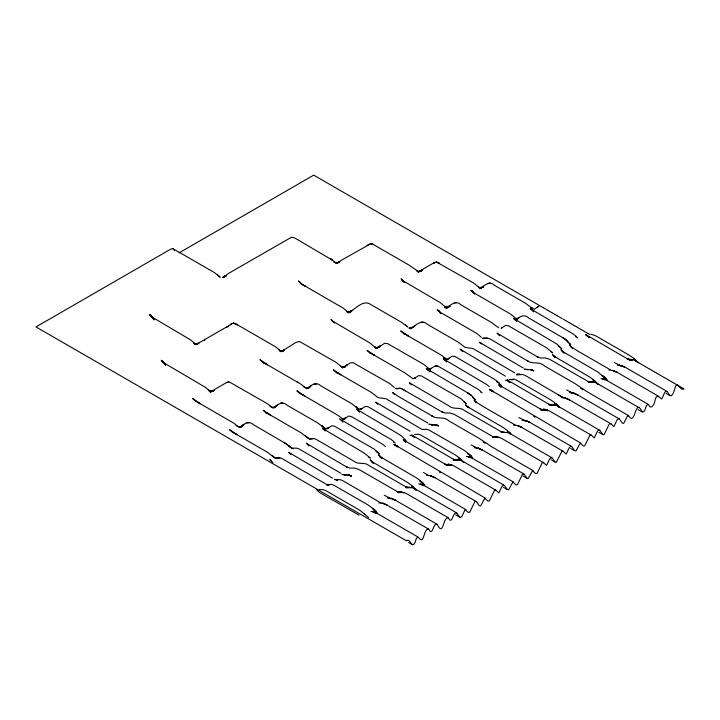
<?xml version="1.0" encoding="UTF-8"?>
<svg xmlns="http://www.w3.org/2000/svg" width="720" height="720" viewBox="0 0 720 720"><rect width="100%" height="100%" fill="white"/><g stroke="black" fill="none" stroke-linecap="round" stroke-linejoin="round"><path stroke-width="1.08" d="M224.406 277.056L223.353 277.623L228.186 273.618L291.303 237.339L293.715 237.564L296.136 238.779L332.289 260.1M338.463 262.467L341.766 260.001L370.836 243.711L373.329 244.494L408.969 265.059L418.806 271.773L422.1 270.126L417.969 272.151L422.451 269.73L420.561 271.278L422.622 269.559L420.732 271.206L423.846 268.605L433.404 263.088L436.608 262.098L473.553 282.978L480.276 288.495L478.386 286.866L480.627 288.288L479.088 287.532L481.158 287.982L479.268 287.694L481.329 287.883L479.439 287.838L481.68 287.676L479.79 288.108L483.435 286.668L480.141 288.306L481.545 288.324L479.349 288.135M223.353 277.623L226.08 275.31L223.056 277.425M339.669 261.441L337.428 263.124L339.318 261.774L337.077 263.151L334.134 262.305L337.077 263.151L338.967 262.143M345.735 417.861L343.584 419.418L348.678 416.043L351.621 416.7L391.293 439.56L393.885 441.675M327.411 428.616L331.668 425.817L334.431 426.159L374.463 449.28L379.395 453.942L375.858 451.134M361.071 409.176L365.328 406.377L368.1 406.719L410.013 431.217M414.369 378.405L418.635 375.606L421.398 375.948L461.421 399.069L466.353 403.731L463.689 401.598M448.038 358.974L452.295 356.175L455.058 356.517L493.191 378.531L496.971 381.006L501.444 385.497M501.336 328.203L505.593 325.404L508.356 325.746L546.489 347.76L552.726 352.818L550.836 351.657M197.118 344.007L194.922 344.448L196.812 344.133L233.379 323.073L237.501 324.828L275.472 346.752L280.998 351.189L279.108 350.1L281.529 351.099L284.292 349.938L280.161 351.243L283.941 350.46L281.529 351.099L279.639 350.712L282.051 350.991L284.031 350.325L282.141 350.964M534.996 308.772L538.56 306.468M327.294 428.697L328.554 427.833L327.06 428.67M360.954 409.266L362.214 408.402L360.72 409.23M414.252 378.495L415.512 377.631L414.018 378.459M447.921 359.055L449.181 358.191L447.687 359.028M501.219 328.284L502.479 327.42M223.182 277.38L225.819 275.661L222.984 277.389M538.92 306.198L536.67 307.629M345.474 418.05L343.323 419.4L345.213 418.257L343.233 419.382L345.123 418.329L343.143 419.364L345.033 418.401L343.053 419.346L344.862 418.554L342.27 418.968M240.786 426.762L243.027 425.421L240.786 426.762L237.492 426.483L236.088 425.385M274.446 407.322L276.687 405.981L274.446 407.322L271.152 407.052L269.748 405.945M308.106 387.891L310.347 386.55L308.106 387.891L304.812 387.612L303.417 386.514M179.064 252.882L313.713 175.149L543.276 307.683M225.981 276.147L226.512 275.841M204.354 340.308L204.876 340.002M283.32 350.991L284.022 350.586M449.28 307.071L450.333 306.477M482.949 287.64L483.651 287.235M379.332 347.463L379.854 347.157M309.024 388.053L308.322 388.44M275.364 407.484L274.662 407.88M241.704 426.924L241.002 427.311M345.231 367.146L344.619 367.47M367.011 245.43L369.603 244.008M349.731 312.03L351.612 311.067L347.661 312.516L351.531 311.193L349.38 312.12L346.959 311.85L348.849 312.228L351.27 311.589L347.751 312.579L352.053 310.509L350.163 311.877L352.314 310.221L350.424 311.769C356.265 308.007 363.816 299.16 370.962 304.659L401.184 322.11L407.907 327.051M282.402 350.892L295.515 342.693L298.8 341.496L300.204 341.883L336.105 362.34L342.819 367.857L340.929 366.228L343.17 367.65L341.631 366.894L343.701 367.344L341.811 367.047L343.872 367.245L341.982 367.2L344.223 367.038L342.333 367.461L344.574 366.831L347.166 365.049L342.684 367.659L349.974 363.051L352.917 362.619L389.862 383.661L394.344 387.45M232.155 323.37L230.265 324.396M222.921 277.488L225.558 276.057L222.723 277.479M226.656 327.366L228.726 326.259M196.812 344.133L198.702 343.125M196.326 344.718L198.792 343.458M222.696 277.515L225.468 276.201M306.963 388.368L311.229 385.569L309.339 387.18C312.219 383.787 317.367 382.095 320.922 385.902L351.153 403.353L358.92 409.14L361.863 408.69M273.303 407.808L277.56 405.009L275.67 406.611C278.55 403.227 283.707 401.535 287.262 405.333L317.493 422.784L323.685 427.428M239.643 427.239L243.9 424.44L242.01 426.051C244.89 422.658 250.047 420.966 253.602 424.773L287.694 444.708M480.141 288.306C484.227 285.813 489.663 280.152 494.496 285.336L525.429 303.21L532.251 308.331M349.551 312.075L351.441 311.319L348.849 312.228L346.437 311.229L348.327 312.318L342.792 307.881L300.879 283.644L305.523 286.38L301.581 284.004L298.503 280.944L301.095 283.698M517.464 318.555L518.958 317.988L517.068 318.951C520.587 315.81 525.186 314.199 528.966 318.141L562.977 337.779L567.099 340.623L570.744 344.682L566.964 341.424M516.717 318.834L518.607 318.303L516.366 318.663M326.007 429.399L325.125 429.453M343.845 419.409L344.898 419.157M498.591 327.762L491.76 322.641L460.836 304.767C456.003 299.583 450.567 305.253 446.481 307.737L444.591 307.476L445.995 307.863M514.854 372.879L472.941 348.525L465.174 347.427L458.1 342.072L427.176 324.207C422.523 319.455 416.835 323.928 413.127 327.258L415.017 325.647L410.013 328.788L414.144 326.628L411.903 327.969L408.96 328.023L410.85 328.572M348.543 312.876L349.587 312.678M281.214 351.738L282.267 351.54M429.408 368.865L431.64 368.505L429.759 369.045L435.285 365.967L438.579 366.489L478.251 389.349L480.843 391.473M434.034 425.214L436.23 424.863L434.826 425.034L438.111 425.601L435.312 424.566L431.532 425.016L433.071 424.629L428.949 424.242L432.72 424.854M325.26 428.571L322.317 426.222L325.26 428.571L328.203 428.121M311.193 438.687L308.61 438.525L310.491 438.93L308.079 438.129L305.487 435.96L309.969 439.281M277.443 458.136L280.035 457.92L282.186 458.658L326.691 484.506L331.866 484.434L334.107 485.361L368.118 504.99L372.24 507.942L376.551 512.91M509.139 379.53L514.206 379.161L516.447 380.097L550.449 399.717L554.58 402.669L558.162 406.8M414.702 434.475L418.833 434.232L421.065 435.159L455.076 454.779L459.207 457.74L462.852 461.934M336.159 479.826L339.93 479.628L342.522 480.51L381.006 503.001M349.263 475.074L347.859 475.245L351.153 475.812L348.345 474.777L344.574 475.218L346.113 474.84L341.982 474.453L345.762 475.065M335.979 479.88L337.698 479.7L334.602 479.403M487.179 338.085L483.057 338.49L487.179 338.085L489.771 338.805L528.255 361.314L526.86 360.522C532.161 364.878 539.451 360.729 544.419 365.931L574.65 383.391L587.034 391.689L628.596 415.683C635.706 427.266 634.824 396.072 642.276 412.065C646.263 412.47 644.913 403.578 648.585 404.649C651.474 411.048 654.732 402.966 655.245 399.69C656.154 394.227 659.394 396.738 661.554 399.033C663.633 397.341 664.272 388.386 667.872 392.409C670.869 400.401 673.938 392.319 674.883 388.359C677.412 379.242 679.626 391.239 684 388.926L677.43 385.137M629.811 360.018L632.646 359.739L629.505 359.802M396.09 388.701L400.221 388.296L402.111 388.953L443.187 412.605L441.783 411.813L445.32 413.073L449.793 413.001L454.032 414.234L493.704 437.13L492.516 436.68L496.647 437.31L492.867 437.085L496.818 437.256L495.018 437.373M400.221 388.296L395.739 388.449L397.278 388.827M326.907 485.307L328.878 485.127M313.173 438.543L311.283 438.687L313.695 438.48L315.855 439.218L353.637 460.998C358.083 465.192 364.473 461.529 368.955 465.525L406.746 487.341L405.558 486.882L409.68 487.521L405.909 487.296L409.86 487.458L406.26 487.701L412.623 487.683L414.864 488.727L456.777 512.991L459.234 516.672L460.638 517.464L462.042 516.123L465.192 509.553L468.351 512.478L469.755 512.199L475.011 501.39L476.415 501.651L479.223 505.728L480.627 505.989L484.83 498.213L487.989 501.138L489.393 500.859L494.649 490.05L495.702 490.05L498.861 492.966L502.011 486.405L503.415 485.055L504.819 485.847L507.276 489.537L508.671 489.798L512.883 482.022L516.042 484.938L517.446 484.668L522.702 473.859L524.106 474.12L526.905 478.197L528.309 478.458L532.521 470.682L535.671 473.607L537.075 473.328L542.34 462.519L543.393 462.519L546.543 465.435L549.702 458.874L551.106 457.524L552.51 458.316L554.958 462.006L556.362 462.258L561.978 451.188L563.022 451.179L566.181 454.095L569.34 447.534L570.744 446.193L572.139 446.976L574.596 450.666L576 450.927L580.212 443.151L583.362 446.076L584.766 445.797L590.022 434.988L591.075 434.979L594.234 437.904L597.393 431.334L598.788 429.993L600.192 430.785L602.649 434.466L604.053 434.727L609.309 423.918L610.713 423.648L613.872 426.564L617.022 420.003L618.426 418.653L619.83 419.445L622.287 423.135L623.691 423.396L627.192 416.493L628.596 415.683M499.662 335.844L496.998 333.081L538.56 357.543L537.165 356.751L540.693 358.002L545.175 357.93L549.405 359.172L589.077 382.068L587.889 381.618L592.02 382.248L588.24 382.023L592.2 382.194L588.591 382.428L594.963 382.41L597.204 383.454L639.117 407.718M588.591 382.428L592.551 382.149M550.305 405.036L555.687 405.09L557.928 406.125L599.841 430.389M591.426 435.249L549.513 410.985L547.272 409.941L540.909 409.968L544.509 409.725L540.558 409.554L544.329 409.779L540.207 409.149L541.395 409.599L498.645 384.723L501.228 387.216L499.347 385.2L500.715 386.676M552.159 457.92L510.246 433.665L508.005 432.621L501.282 432.225L505.062 432.45L500.931 431.82L502.119 432.27L464.337 410.454C459.846 406.467 453.456 410.121 449.01 405.936L409.338 382.725L411.444 384.84M494.163 437.427L499.59 437.481L501.822 438.516L543.744 462.78M414.45 437.625L411.678 434.934L454.428 459.801L453.24 459.351L457.371 459.99L453.591 459.765L457.551 459.927L453.942 460.17L460.314 460.152L462.555 461.196L504.468 485.451M453.942 460.17L457.902 459.882M446.472 464.958L451.899 465.012L454.14 466.056L496.053 490.311M456.777 512.991C452.403 511.488 452.583 525.771 448.362 517.842L406.449 493.587L404.208 492.543L397.836 492.561L401.445 492.318L397.494 492.156L401.265 492.381L397.143 491.742L398.331 492.192L358.65 469.305L354.42 468.063L349.938 468.135L346.41 466.884L347.814 467.667L306.243 443.214L308.907 445.968M511.398 379.809L513.198 379.683M327.258 485.208L329.058 485.082M551.124 404.982L552.924 404.865L548.973 404.694L552.753 404.919L548.622 404.289L549.81 404.739L507.06 379.863L509.472 382.14L507.582 380.214L508.959 381.636M446.427 464.967L449.136 464.787L445.176 464.625L448.956 464.841L444.825 464.211L446.013 464.661L403.263 439.794L405.855 442.278L403.965 440.262M454.644 302.814L456.534 302.706M420.975 322.245L422.865 322.137M628.839 359.631L634.536 360.072M628.794 359.64L631.485 359.541L627.525 359.316L631.305 359.586L627.165 358.929L628.353 359.388L585.603 334.512L588.411 337.077M528.795 369.468L533.493 370.539L531.297 370.161M484.947 338.301L482.706 338.238L484.245 338.616M319.311 489.456L323.703 489.753L325.989 490.734L359.991 510.363L368.658 517.518M277.362 458.154L274.941 457.956L276.831 458.361L274.419 457.56L271.827 455.4L276.309 458.712M444.591 307.476L447.885 307.764L446.481 307.737L449.775 306.099L446.13 307.539L448.02 307.116L445.779 307.278L447.669 307.314L445.599 307.125L447.489 307.422L445.428 306.963L446.967 307.728L444.726 306.306L446.616 307.926L439.893 302.409L402.111 280.269L404.703 282.474L401.094 278.838L403.866 282.06M601.002 378.585L606.672 380.349L648.234 404.343M466.353 456.327L472.023 458.091L513.585 482.085M418.662 483.858L424.332 485.622L465.894 509.616M370.98 511.389L373.914 511.884L375.804 513.234M528.444 369.567L524.322 369.18L528.093 369.792M516.942 374.139L520.029 374.427L516.609 374.778L522.27 374.364L524.862 375.237L563.346 397.728L558.162 394.794L559.566 395.586M590.688 334.152L595.233 335.574L629.244 355.194L633.024 357.768L636.516 361.656L633.888 358.767L638.658 362.754M594.963 382.41L592.902 382.176L594.783 382.392M553.626 404.856L555.687 405.09M547.272 409.941L545.211 409.716L547.101 409.923M505.935 432.387L508.005 432.621M499.59 437.481L497.52 437.247L499.41 437.454M458.253 459.918L460.314 460.152M449.829 464.778L451.899 465.012M410.562 487.449L412.623 487.683M402.147 492.309L404.208 492.543M617.346 365.166L621.828 365.679L625.608 367.524L667.17 391.518M608.931 370.026L613.413 370.539L617.193 372.384L658.755 396.378M569.655 392.697L574.137 393.21L577.917 395.055L619.479 419.049M561.24 397.557L565.722 398.07L569.502 399.915L611.064 423.909M521.973 420.228L526.446 420.741L530.226 422.586L571.788 446.589M513.558 425.088L518.031 425.601L521.811 427.446L563.373 451.44M474.282 447.759L478.764 448.272L482.544 450.117L524.106 474.12M426.591 475.299L431.073 475.803L434.853 477.657L476.415 501.651M387.324 497.97L391.797 498.483L395.577 500.328L437.139 524.322C443.583 537.444 442.728 516.897 448.362 517.842M378.909 502.83L383.382 503.343L387.162 505.188L428.724 529.182C432.945 537.111 432.765 522.828 437.139 524.322M621.126 365.58L625.608 367.524L621.126 365.58L621.828 365.679M612.711 370.44L617.193 372.384L612.711 370.44L613.413 370.539M573.435 393.111L577.917 395.055L573.435 393.111L574.137 393.21M565.02 397.971L569.502 399.915L565.02 397.971L565.722 398.07M525.753 420.642L530.226 422.586L525.753 420.642L526.446 420.741M517.329 425.502L521.811 427.446L517.329 425.502L518.031 425.601M478.062 448.173L482.544 450.117L478.062 448.173L478.764 448.272M430.371 475.704L434.853 477.657L430.371 475.704L431.073 475.803M391.095 498.384L395.577 500.328L391.095 498.384L391.797 498.483M382.68 503.244L387.162 505.188L382.68 503.244L383.382 503.343M174.51 250.443L172.755 248.58L171 248.994L36 326.934L406.287 540.711C410.112 538.02 410.85 546.696 414 544.176C415.791 542.691 415.899 535.329 418.905 537.876C424.449 545.436 423.486 527.733 428.724 529.182M196.11 344.061L194.22 343.737M516.852 374.193L519.678 374.652M334.512 479.466L337.347 479.925M507.195 380.547L508.248 380.745L505.305 380.196M411.813 435.618L412.866 435.807L409.932 435.258M293.49 448.749L291.6 448.11L288.657 445.68L291.6 448.11L296.784 448.182L299.016 448.938L340.929 473.292M195.939 344.016L193.869 343.278L195.408 343.881L190.233 339.678L150.552 316.179L153.144 318.438L149.364 314.469L153.846 319.419L150.246 314.424L154.197 319.932M519.066 374.058L520.947 374.814M359.028 515.16L319.347 492.399M496.593 381.753L499.428 383.202M575.73 336.78L577.62 337.788M480.357 391.842L482.247 392.85M393.399 442.053L395.28 443.052M614.268 362.403L620.856 365.967L618.048 364.428L619.695 365.598M566.577 389.934L572.22 392.994L570.357 391.959M492.948 391.284L489.348 389.385L493.299 391.554M518.895 417.465L525.474 421.038L522.675 419.499L524.313 420.66M471.204 445.005L476.847 448.056L474.984 447.03M397.575 446.355L393.975 444.456L397.926 446.616M423.513 472.536L428.94 475.722M384.246 495.207L390.825 498.771L388.026 497.232L389.664 498.402M413.271 378.873L404.802 372.852L370.098 352.782L374.571 355.392L367.02 350.325L370.305 353.466M446.112 358.992L443.646 357.624L445.536 358.686L441.891 355.5L403.758 333.351L408.24 335.961L400.68 330.885L403.974 334.026M402.111 388.953L403.515 389.736M404.001 390.006L405.405 390.798M375.075 512.811L372.87 511.569L376.641 513.153L418.212 537.147M610.173 369.711L577.026 350.604L570.663 346.419L571.365 347.058L569.475 344.952L572.418 348.426M515.655 425.268L481.653 405.666L475.281 401.481L475.983 402.12L474.093 400.023L476.433 402.741M543.744 307.953L547.011 309.843M547.479 310.113L548.415 310.653M548.883 310.923L550.755 312.003M551.223 312.273L552.159 312.813M552.627 313.083L554.49 314.154M554.958 314.424L555.894 314.964M556.362 315.234L557.298 315.774M557.766 316.044L561.978 318.474M562.905 319.014L565.713 320.634M566.181 320.904L567.117 321.444M567.585 321.714L569.457 322.794M569.925 323.064L570.861 323.604M571.329 323.874L573.192 324.954M573.66 325.224L574.596 325.764M575.064 326.034L576 326.574M576.468 326.844L588.159 333.594M588.627 333.864L589.554 334.404M635.373 360.855L635.841 361.125M636.309 361.395L636.777 361.665M637.713 362.205L645.66 366.795M646.128 367.065L649.404 368.955M649.872 369.225L650.808 369.765M651.276 370.035L653.139 371.115M653.607 371.385L654.543 371.925M655.011 372.195L655.947 372.735M656.415 373.005L664.362 377.595M664.83 377.865L668.106 379.755M668.574 380.025L669.51 380.556M669.978 380.826L671.841 381.906M672.309 382.176L673.245 382.716M673.722 382.995L676.827 384.786M666.117 393.372L669.978 395.604M602.136 375.867L604.026 376.956M592.776 380.178L595.611 381.816M638.064 409.572L641.925 411.795M554.445 403.398L556.335 404.487M598.788 432.243L602.649 434.466M543.708 408.753L547.488 410.931M580.905 443.214L489.528 389.367L493.479 391.734L489.699 389.385L491.697 391.023M570.744 448.443L574.596 450.666M551.106 459.774L554.958 462.006M172.755 248.58L214.668 272.727L220.203 277.218L217.611 275.094L219.501 276.795M496.026 436.284L497.907 437.373M533.223 470.745L491.661 446.751L479.268 438.453L449.046 421.002C444.078 415.791 436.788 419.94 431.478 415.584L432.882 416.385L398.88 396.747L392.508 392.445L395.1 394.533L393.21 393.003L394.263 394.227M523.053 475.974L526.905 478.197M467.487 453.609L469.377 454.698M458.127 457.92L460.953 459.558M503.415 487.305L507.276 489.537M448.335 463.815L451.17 465.453M306.702 388.701L301.176 384.345L263.034 362.223L267.516 364.851L259.965 359.64L263.826 363.222M485.532 498.276L394.146 444.438L398.097 446.796L394.326 444.447L397.053 446.805M419.796 481.14L421.686 482.229M411.381 486L413.271 487.089M273.042 408.141L267.516 403.776L229.374 381.987L226.08 382.797L210.384 391.995L213.678 390.798L209.682 391.392L213.813 390.951L211.572 391.554L209.511 391.203L211.392 391.59L209.331 391.005L210.87 391.68L208.629 390.168L210.519 391.734L208.458 389.97L210.348 391.77L205.686 387.504L162.234 361.917L164.826 364.158L161.226 360.315L165.177 364.671L161.577 360.36L164.871 364.401L161.928 360.414L163.989 363.393M455.724 514.845L459.585 517.068M400.644 491.346L403.479 492.984M239.382 427.572L233.847 423.216L195.714 401.094L200.196 403.722L192.636 398.511L195.84 401.436M363.69 513.531L365.58 514.62M408.645 542.529L412.497 544.752M297.045 381.879L297.747 382.302M483.264 442.098L485.154 443.232M343.629 419.634L338.103 415.431L299.961 393.273L304.443 395.883L296.883 390.807L298.827 392.49M368.496 456.93L370.386 458.091L364.158 453.033L322.596 428.454L325.233 430.875M534.384 309.501L531.09 307.476L532.494 308.475M447.426 359.712L444.132 357.678L445.536 358.686M523.269 368.028L479.466 342.243L481.707 343.908L479.817 342.459L480.348 342.99M427.896 423.09L385.983 398.736L378.207 397.638L371.142 392.283L336.429 372.222L340.911 374.832L333.351 369.756L336.645 372.897M332.514 478.152L288.711 452.367L290.952 454.041L289.062 452.592L290.466 454.149M284.004 442.341L290.547 447.381M505.386 376.155L460.044 349.092L462.681 351.693M605.907 378.045L603.324 376.317L607.095 379.863L598.14 372.186L562.248 351.279L564.309 352.683L560.88 349.695L563.994 353.286M558.225 405.585L555.633 403.848L559.413 407.394L555.282 403.443M510.534 433.116L507.942 431.388L510.966 434.214M471.258 455.787L468.675 454.059L472.446 457.596L468.324 453.654M423.576 483.318L420.984 481.59L424.764 485.136L420.633 481.185M375.885 510.858L373.293 509.121L377.073 512.667L372.942 508.716M580.527 388.17L582.732 389.664M533.574 416.196L535.05 417.195M472.221 396.936L475.362 399.753L471.726 395.685L467.595 392.841L426.213 368.487L430.164 371.286L426.384 368.532L430.335 371.457L426.564 368.595L430.029 372.006M336.024 262.998L330.399 258.615M439.353 471.978L440.406 472.752M585.603 334.512L589.383 337.329M558.198 345.861L561.735 348.669L556.794 344.007L513.342 318.321L516.636 321.426M330.489 258.696L332.469 260.226M358.92 409.14L355.986 406.782L357.876 408.366M517.203 319.473L510.48 314.019L474.588 293.265L470.808 290.394L473.922 293.31L472.041 290.916L474.624 294.228M430.245 369.675L423.522 364.221L387.63 343.638L384.687 343.278L378.234 347.4L376.353 348.228L380.826 345.618L376.002 348.03L377.883 347.607L375.651 347.76L377.541 347.805L375.471 347.616L377.361 347.913L375.3 347.454L376.839 348.219L374.598 346.797L376.488 348.417L369.765 342.9L331.983 320.76L334.575 322.965L330.966 319.329L333.729 322.551M421.605 484.353L423.072 485.649M373.914 511.884L375.39 513.18M324.207 427.797L321.795 425.574M594.558 380.772L598.68 384.723M481.302 337.248L476.82 333.45L440.928 312.696L437.148 309.834L440.262 312.741L438.372 310.347L440.964 313.659M507.591 430.974L511.038 434.268M459.909 458.505L464.031 462.456M412.218 486.045L416.349 489.987M271.683 461.322L269.793 459.522L272.817 462.546M307.377 437.661L301.014 432.774L266.301 412.704L270.783 415.323L263.223 410.247L266.517 413.388M273.717 457.092L267.345 452.205L232.632 432.144L237.123 434.754L229.563 429.678L232.209 432.099M405.405 324.756L407.385 326.673M316.593 489.654L318.933 491.967M586.152 334.836L588.222 336.915M406.071 440.559L401.598 436.077L397.818 433.602L356.256 409.023L359.55 412.119M509.994 382.743L507.762 380.34L509.022 381.681M576.216 336.402L573.633 334.287L530.181 308.61L533.646 311.904M489.258 386.613L486.666 384.489L443.214 358.812L446.508 361.917M385.47 446.535L382.878 444.42L339.426 418.734L342.891 422.037M299.475 393.057L297.585 391.05L299.529 393.228M380.61 457.182L378.72 455.085L381.132 457.866L378.549 454.968L381.969 457.947L379.908 456.552L415.8 477.459L419.931 480.411L424.233 485.379M377.784 404.271L375.678 402.165L422.064 429.444L427.248 429.372L429.48 430.299L463.491 449.919L467.622 452.88L471.924 457.848M602.622 375.498L606.573 380.106M597.501 384.201L593.856 379.998L589.725 377.046L553.833 356.139L555.894 357.534L552.465 354.555L555.057 357.453M510.534 434.403L506.889 430.2L502.767 427.248L466.866 406.341L468.936 407.745L465.507 404.766L468.063 407.646M415.818 490.239L411.516 485.271L407.385 482.31L371.493 461.412L373.554 462.807L370.125 459.828L373.248 463.419M380.682 457.317L379.422 455.724L381.663 458.559M164.169 363.555L165.717 365.58M472.212 291.015L474.102 293.544M438.552 310.446L440.613 313.209M421.749 270.576L419.859 271.539L416.916 271.152L418.806 271.773L421.749 270.576M214.164 390.429L210.033 391.734L214.164 390.429M344.943 418.482L343.053 419.346L344.943 418.482M344.862 418.554L342.882 419.283L344.772 418.635M351.351 311.454L347.49 312.372L351.351 311.454M226.782 382.509L228.672 381.987L226.782 382.509M435.555 262.386L433.665 262.944L436.608 262.098L439.551 263.349L436.608 262.098L435.555 262.386M279.684 457.911L277.794 458.127L279.684 457.911M313.344 438.471L311.373 438.687L313.263 438.498M279.594 457.938L277.623 458.118L279.513 457.983M316.098 383.715L314.208 383.823L316.62 383.688L316.098 383.715M282.429 403.146L280.539 403.263L282.96 403.119L282.429 403.146M248.769 422.577L246.879 422.694L249.3 422.559L248.769 422.577M490.365 283.266L488.304 283.374L490.365 283.266M437.175 366.237L435.285 365.967L438.579 366.489L437.175 366.237M604.521 379.26L602.631 378.828L604.521 379.26M469.872 457.002L467.982 456.561L469.872 457.002M422.181 484.533L420.291 484.092L422.181 484.533M374.49 512.073L372.6 511.632L374.49 512.073M372.807 244.305L370.836 243.711L373.329 244.494L372.807 244.305M235.179 323.649L233.379 323.073L237.501 324.828L235.179 323.649M532.575 370.314L530.685 369.504L533.979 370.926L532.575 370.314M437.202 425.376L435.312 424.566L438.597 425.988L437.202 425.376M350.235 475.587L348.345 474.777L351.639 476.199L350.235 475.587M467.775 392.958L471.546 395.532L467.775 392.958M566.748 340.344L562.977 337.779L566.748 340.344"/></g></svg>
